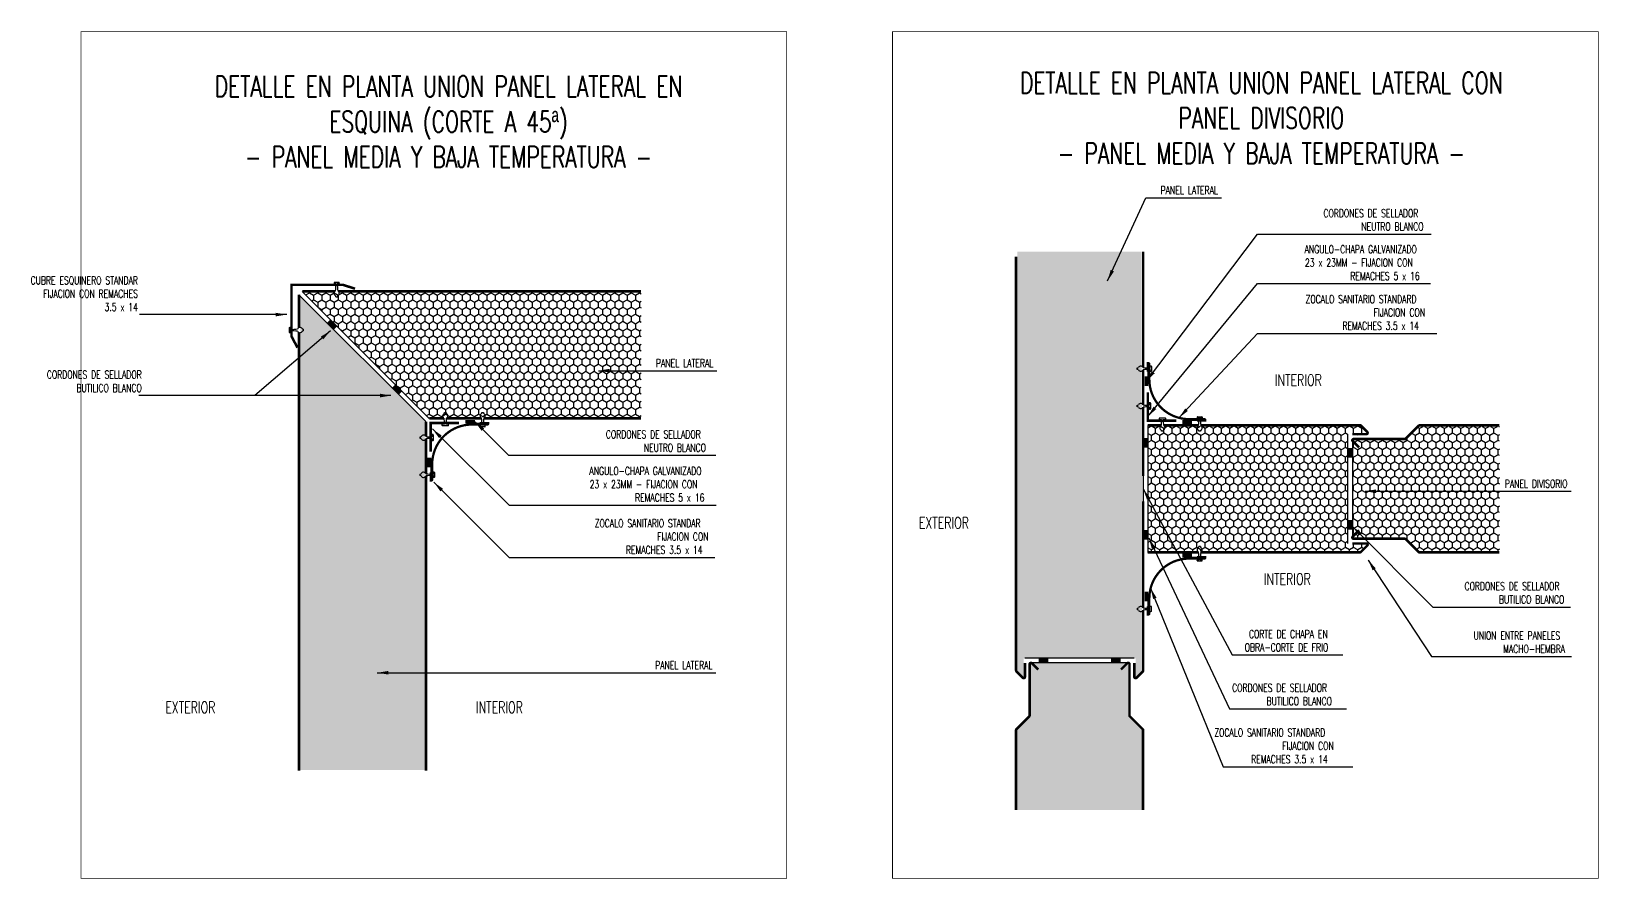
# Model space of a CAD drawing. Header units: millimetres. Extents: x -579 to 213, y -67 to 509.
# Drawn here: x -576.2 to -354.2, y 388.4 to 508.5 of the extents above; entities that cross this region are included whole.
import ezdxf

# ---------------------------------------------------------------- set-up
doc = ezdxf.new("R2010")
doc.units = ezdxf.units.MM
doc.header["$LTSCALE"] = 0.1
for name, color, linetype in [('D-01', 1, 'Continuous'), ('D-CUADRO', 252, 'Continuous'), ('D-GRIS', 252, 'Continuous'), ('D-TXT', 7, 'Continuous'), ('DC-AUXILIAR', 8, 'Continuous'), ('DC-TEXTO', 7, 'Continuous'), ('DC-VISTAS', 7, 'Continuous')]:
    doc.layers.add(name, color=color, linetype=linetype)
doc.styles.add('ROMANS', font='romans.shx', dxfattribs={"width": 0.7})
doc.dimstyles.new('FLECHAS-DET-1-5', dxfattribs={"dimscale": 0.035, "dimtxt": 180, "dimasz": 250, "dimexe": 50, "dimexo": 200, "dimgap": 80, "dimtad": 1, "dimdec": 3, "dimzin": 0, "dimdsep": 46, "dimtxsty": 'ROMANS', "dimblk1": 'OBLIQUE', "dimblk2": 'OBLIQUE', "dimsah": 1, "dimcen": 0.09, "dimdle": 20, "dimclrd": 256, "dimclre": 8, "dimclrt": 7, "dimadec": 0, "dimazin": 0, "dimtfac": 1, "dimtdec": 3, "dimtmove": 1, "dimatfit": 1, "dimfxl": 1, "dimtolj": 1, "dimtzin": 0, "dimarcsym": 0})
pattern_1 = [(90, (1752.920879902822, -703.2785085791546), (-3.247595249999998, 5.625000000000001), [3.75, -7.5]), (210, (1752.920879902822, -703.2785085791546), (-3.24759527128747, -5.624999987709673), [3.749999999999994, -7.499999999999988]), (150, (1752.920879902822, -703.2785085791546), (-6.495190521287468, 1.229032768030518e-08), [-7.5, 3.75])]

# ---------------------------------------------------------------- blocks, each defined once
blk = doc.blocks.new('_OBLIQUE')
at = {"color": 0, "linetype": 'ByBlock'}
blk.add_line((-0.5, -0.5), (0.5, 0.5), dxfattribs=at)
blk = doc.blocks.new('DETALLE CAM3')
at = {"layer": 'D-GRIS'}
h = blk.add_hatch(dxfattribs=at)
h.set_pattern_fill('HONEY', color=256, scale=30, angle=-1.272221872585407e-14, style=0)
h.set_pattern_definition([(360, (-200.5205312298547, -2373.596431217738), (5.625000000000001, 3.247595249999998), [3.75, -7.5]), (120, (-200.5205312298547, -2373.596431217738), (-5.624999987709673, 3.247595271287469), [3.749999999999997, -7.499999999999995]), (59.99999999999997, (-200.5205312298547, -2373.596431217738), (1.22903272826026e-08, 6.495190521287468), [-7.5, 3.75])])
edge = h.paths.add_edge_path()
edge.add_line((103.846343112042, -163.267920672486), (103.8467993986508, -492.9461871095408))
edge.add_line((103.8467993986508, -492.9461871095408), (108.8467993985926, -497.9461871096718))
edge.add_line((108.846799398578, -497.9461871096718), (108.846799398578, -483.2461871096601))
edge.add_line((108.8467993985926, -483.2461871096747), (196.9229198662017, -483.2461871096747))
edge.add_line((196.9229198662017, -483.2461871096747), (196.9229198662017, -497.9461871096718))
edge.add_line((196.9229198662017, -497.9461871096572), (201.9229198661435, -492.9461871095554))
edge.add_arc((202.9229198297637, -492.9461870944068), 0.9999999636265217, 180.000000868586, 180.0261441591056)
edge.add_line((201.9229199702334, -492.9466433960332), (201.7724715785537, -163.2232382862857))
edge.add_line((201.7724715785537, -163.2232382862711), (103.8463431120274, -163.267920672486))
edge = h.paths.add_edge_path()
edge.add_line((103.8087391649117, -602.7087660208052), (103.8087391649117, -539.8604006723907))
edge.add_line((103.8087391649117, -539.8604006723907), (113.9606168564444, -529.7085229802905))
edge.add_arc((112.5464032940311, -528.2943094179499), 2.000000000004317, 315.0000000015694, 360.0000000005276)
edge.add_arc((113.5464032940311, -528.2943094164365), 1, 359.999437431184, 359.99999991447413, ccw=False)
edge.add_line((114.5464032939874, -528.294319235123), (114.546799398546, -487.9461969268449))
edge.add_arc((114.5468029804417, -487.946196926874), 3.581900330291895e-06, 40.09026514647752, 179.9994362571904, ccw=False)
edge.add_arc((114.9293179866747, -487.4461884500778), 0.6295409468256441, 52.58274250267863, 232.5834659225348, ccw=False)
edge.add_line((115.3118365657231, -486.9461871096572), (190.3056417640857, -486.9461871096572))
edge.add_arc((190.4200829553686, -487.8465275246125), 0.9075845134507469, -44.20504855215228, 97.24395189400491, ccw=False)
edge.add_line((191.0706841650338, -488.4793211047216), (191.0710750358214, -528.294319235123))
edge.add_arc((193.0710987371224, -528.2942996005294), 2.000023701391655, 180.00056248263, 224.9994375147206)
edge.add_arc((192.363968257758, -529.0014162023143), 1.000000000000008, 224.9994372559696, 224.999999739258)
edge.add_line((191.6568614733499, -529.7085229802759), (201.8087391648826, -539.8604006723762))
edge.add_line((201.8087391648971, -539.8604006723762), (201.8087391649117, -602.7087660208198))
edge.add_line((201.8087391649117, -602.7087660208052), (103.8087391649117, -602.7087660208052))
h = blk.add_hatch(dxfattribs=at)
h.set_pattern_fill('HONEY', color=256, scale=30, angle=89.99999999999999, style=0)
h.set_pattern_definition(pattern_1)
h.paths.add_polyline_path([(206.5343663161568, -300.8736188962793), (206.5343663161568, -398.9111779506637), (373.54376431685, -398.9111779506637), (378.5437643169664, -393.9111779507219), (363.8437643169693, -393.9111779507219), (363.8437643169693, -305.8350574831128), (378.5437643169664, -305.8350574831128), (373.5437643435091, -300.8350575098301)])
h = blk.add_hatch(dxfattribs=at)
h.set_pattern_fill('HONEY', color=256, scale=30, angle=89.99999999999999, style=0)
h.set_pattern_definition(pattern_1)
edge = h.paths.add_edge_path()
edge.add_line((367.5437643169664, -311.6872984180517), (367.5437643169664, -388.2111779507394))
edge.add_line((367.5437643169664, -388.2111779507539), (408.8918964424176, -388.2115740553417))
edge.add_arc((408.8918768078386, -390.2115977566281), 2.000023701391427, 405.00092499495935, 449.9994375173569, ccw=False)
edge.add_line((410.3060842978105, -388.7973446033865), (410.3060863038938, -388.7973466094408))
edge.add_line((410.3060863038938, -388.7973466094408), (420.4579778796854, -398.9492381844028))
edge.add_line((420.4579778796854, -398.9492381844028), (483.3063432281144, -398.9492381844028))
edge.add_line((483.3063432281144, -398.9492381844028), (483.3063432281144, -300.9492381844028))
edge.add_line((483.3063432281144, -300.9492381844028), (420.4579778796854, -300.9492381844028))
edge.add_line((420.4579778796854, -300.9492381844028), (410.3060863038938, -311.1011297593649))
edge.add_line((410.3060863038938, -311.1011297593649), (410.3060842978105, -311.1011317654192))
edge.add_arc((408.8918768078386, -309.6868786121921), 2.00002370139181, 270.00056248264957, 314.9990750050406, ccw=False)
edge.add_line((408.8918964424176, -311.6869023134931), (367.5437643169664, -311.6872984180662))
edge.add_line((367.5437643169664, -311.6872984180517), (367.5437643169664, -388.2111779507394))
at = {"layer": 'D-01'}
for p, q in [((206.5994640096999, -299.9111779506637), (206.5994640096999, -399.9111779506637)), ((363.8437643169693, -306.8350574831128), (363.8437643169693, -392.9111779507219)), ((367.5437643169664, -311.6872984180517), (367.5437643169664, -388.2111779507539)), ((202.9103113914555, -339.8618524773045), (202.9118970921938, -359.8618524773045))]:
    blk.add_line(p, q, dxfattribs=at)
for points, const_width in [([(102.8467993986508, -492.9461871095408), (102.8467993986508, -167.1149125599767)], 2), ([(202.9103113914555, -163.2683767509587), (202.9103113914555, -254.3944239956908)], 2), ([(202.9103113914555, -256.1646573688193), (202.9103113914555, -283.8688692477589)], 2), ([(205.5582797977352, -268.8456554357834), (205.5582797977352, -261.2645765101769)], 3), ([(206.5343663161568, -273.8340398149011), (206.5343663161568, -296.2111779506666), (228.9730360529159, -296.2111779506666)], 2), ([(202.9103113914555, -285.5511473000369), (202.9103113914555, -339.8618524773045)], 2), ([(233.7893990553077, -297.2826407818937), (241.3704779809143, -297.2826407818937)], 3), ([(206.5343663161568, -299.8736188696347), (217.1132317944232, -299.8711762782185)], 2), ([(218.9242388257937, -299.8707581284397), (246.4953453140718, -299.8643921388428)], 2), ([(248.1668824211322, -299.8640061917685), (373.54376431685, -299.835057483171)], 2), ([(205.0400272966019, -309.9289179187907), (205.0400272966019, -317.5099968443973)], 3), ([(365.7260290594952, -317.6609157742931), (365.7260290594952, -325.2419946998997)], 3), ([(372.7890001379658, -317.3415575338876), (367.8392526695045, -312.3918100656009)], 2), ([(202.9118970921938, -359.8618524773045), (202.9188376075419, -443.6587144135991)], 2), ([(205.0400272966019, -389.8934379825222), (205.0400272966019, -382.3123590569156)], 3), ([(365.7260290594952, -382.085319659527), (365.7260290594952, -374.5042407339205)], 3), ([(372.7890001379658, -382.5569188349181), (367.8392526695045, -387.5066663032047)], 2), ([(367.5437643169664, -392.9111779507219), (378.5437643169664, -392.9111779507219)], 2), ([(379.2508710981585, -394.6182847319141), (374.2508710980421, -399.6182847318559)], 2), ([(246.440997559572, -399.9111779506637), (206.5343663161568, -399.9111779506637)], 2), ([(233.7893990553077, -402.5397151194337), (241.3704779809143, -402.5397151194337)], 3), ([(373.54376431685, -399.9111779506637), (248.224404492192, -399.9111779506637)], 2), ([(205.5202124094596, -430.976700465544), (205.5202124094596, -438.5577793911506)], 3), ([(202.9189840582351, -445.4268985861271), (202.9229198661435, -492.9461871095408)], 2), ([(108.1396926174004, -498.6532938908493), (103.1396926174586, -493.6532938907329)], 2), ([(109.8467993985926, -486.9461871096572), (109.8467993985926, -497.9461871096572)], 2), ([(120.2010585143964, -492.1914229306566), (115.2513110461098, -487.2416754621953)], 2), ([(120.6726576897729, -485.1284518522006), (128.2537366153795, -485.1284518522006)], 3), ([(185.0970615750214, -485.1284518522006), (177.5159826494003, -485.1284518522006)], 3), ([(185.4164198154124, -492.1914229306566), (190.366167283699, -487.2416754621953)], 2)]:
    blk.add_lwpolyline(points, dxfattribs=dict(at, const_width=const_width))
for points, const_width in [([(240.1343663161626, -295.011177950655), (240.1343663161626, -295.6111779506608), (246.1343663161626, -295.6111779506608), (246.1343663161626, -296.2111779506666), (251.812827285243, -296.2111779506666), (251.812827285243, -295.8611779506608, 0.414213562373095), (250.9628272852372, -295.011177950655), (238.9343663161656, -295.011177950655, -0.4142135623730951), (207.7343663161539, -263.8111779506725), (207.7343663161539, -251.7827169815718, 0.4142135623723994), (206.8843663161626, -250.9327169815805), (206.5343663161568, -250.9327169815659), (206.5343663161568, -256.6111779506608), (207.1343663161626, -256.6111779506608), (207.1343663161626, -262.6111779506608), (207.7343663161539, -262.6111779506608)], 1.8), ([(483.3063432281144, -299.9492381844028), (420.4579778796999, -299.9492381844028, 0.1989123673796433), (419.7508710985078, -300.2421314032107), (409.5989934064221, -310.3940090947434, -0.1989123673796434), (408.8918866252445, -310.6869023135367), (368.5437643169664, -310.6872984180808, 0.6996244044828371), (367.8997781891469, -312.4523355852288)], 2), ([(374.2508710980421, -300.1279507019789), (379.2508710981585, -305.1279507019207, -0.6681786379192787), (378.5437643169664, -306.8350574831128), (367.5437643169664, -306.8350574831128)], 2), ([(374.2508710980421, -300.1279507019789, 0.1989123673796641), (373.54376431685, -299.835057483171)], 2), ([(483.3063432281144, -399.9492381844028), (420.4579778796999, -399.9492381844028, -0.1989123673796433), (419.7508710985078, -399.6563449655949), (409.5989934064221, -389.5044672740622, 0.1989123673796434), (408.8918866252445, -389.2115740552834), (368.5437643169664, -389.2111779507248, -0.6996244044828371), (367.8997781891469, -387.4461407835769)], 2), ([(379.2508710981585, -394.6182847319141, 0.6681786379192785), (378.5437643169664, -392.9111779507219)], 2), ([(240.1343663161626, -404.8111779506579), (240.1343663161626, -404.2111779506666), (246.1343663161626, -404.2111779506666), (246.1343663161626, -403.6111779506608), (251.812827285243, -403.6111779506608), (251.812827285243, -403.9611779506666, -0.414213562373095), (250.9628272852372, -404.8111779506579), (238.9343663161656, -404.8111779506579, 0.4142135623730951), (207.7343663161539, -436.011177950655), (207.7343663161539, -448.0396389197412, -0.4142135623723994), (206.8843663161626, -448.8896389197324), (206.5343663161568, -448.889638919747), (206.5343663161568, -443.2111779506521), (207.1343663161626, -443.2111779506666), (207.1343663161626, -437.2111779506666), (207.7343663161539, -437.2111779506521)], 1.8), ([(102.8087391649117, -602.7087660208052), (102.8087391649117, -539.8604006723907, -0.1989123673796433), (103.1016323837196, -539.1532938911986), (113.2535100752377, -529.0014161991274, 0.1989123673796434), (113.5464032940311, -528.2943094179499), (113.5467993985897, -487.9461871096572, -0.6996244044828371), (115.3118365657231, -487.3022009818523)], 2), ([(102.8467993986508, -492.9461871095408, 0.1989123673796641), (103.1396926174586, -493.6532938907329)], 2), ([(202.8087391649117, -602.7087660208052), (202.8087391649117, -539.8604006723907, 0.1989123673796433), (202.5158459461038, -539.1532938911986), (192.3639682545711, -529.0014161991274, -0.1989123673796434), (192.0710750357778, -528.2943094179499), (192.0706789312192, -487.9461871096572, 0.6996244044828371), (190.3056417640857, -487.3022009818523)], 2), ([(202.6300266473356, -493.6532938907329), (197.6300266473938, -498.6532938908493, -0.6681786379192787), (195.9229198662017, -497.9461871096572), (195.9229198662017, -486.9461871096572)], 2), ([(202.6300266473356, -493.6532938907329, 0.1989123673796641), (202.9229198661435, -492.9461871095408)], 2), ([(108.1396926174004, -498.6532938908493, 0.6681786379192785), (109.8467993985926, -497.9461871096572)], 2)]:
    blk.add_lwpolyline(points, format="xyb", dxfattribs=dict(at, const_width=const_width))
at = {"layer": 'D-GRIS'}
for p, q in [((198.2622406784014, -255.9022013287321), (198.2622406784014, -254.6545406822551)), ((207.522102564408, -254.7795406822551), (208.0295482056629, -254.7795406822551)), ((207.522102564408, -255.7776691994367), (208.0295482056483, -255.7776691994367)), ((208.0295482056629, -253.4795406822521), (208.0295482056629, -254.7795406822551)), ((208.0295482056483, -255.7776691994367), (208.0295482056629, -257.079540682258)), ((209.3584411100694, -253.2795406822551), (208.8921415438474, -253.2795406822551)), ((209.3584411100694, -257.2795406822696), (208.8921415438474, -257.2795406822696)), ((209.5584411100665, -253.4795406822521), (209.5584411100665, -257.079540682258)), ((207.5483314031537, -282.4611779506666), (207.5483314031537, -284.0861779506666)), ((208.3812058609276, -282.2111779506666), (207.7983314031537, -282.2111779506521)), ((208.6312058609276, -282.4611779506666), (208.6312058609276, -286.9611779506666)), ((198.2736815371265, -285.3338385971291), (198.2736815371265, -284.0861779506666)), ((206.914024351596, -284.0861779506666), (207.5483314031537, -284.0861779506666)), ((206.914024351596, -285.3338385971291), (207.5483314031537, -285.3338385971291)), ((207.5483314031537, -285.3338385971291), (207.5483314031537, -286.9611779506666)), ((208.3812058609276, -287.2111779506666), (207.7983314031537, -287.2111779506666)), ((215.5343663161568, -294.3610890396229), (215.5343663161568, -294.9439634973968)), ((215.7843663161568, -294.1110890396229), (220.2843663161568, -294.1110890396229)), ((215.7843663161568, -295.1939634973968), (217.4093663161568, -295.1939634973968)), ((217.4093663161568, -295.8282705489545), (217.4093663161568, -295.1939634973968)), ((218.6570269626338, -295.1939634973968), (220.2843663161568, -295.1939634973968)), ((218.6570269626338, -295.8282705489545), (218.6570269626338, -295.1939634973968)), ((220.5343663161568, -294.3610890396229), (220.5343663161568, -294.9439634973968)), ((245.3326957862539, -293.4071516761904), (245.3326957862539, -293.873451242427)), ((245.532695786251, -293.2071516762079), (249.1326957862568, -293.2071516762079)), ((245.532695786251, -294.0734512424241), (246.8326957862539, -294.0734512424241)), ((247.8308243034355, -294.0734512424241), (249.1326957862568, -294.0734512424241)), ((249.3326957862539, -293.407151676205), (249.3326957862539, -293.873451242427)), ((218.6570269626338, -304.468613363424), (217.4093663161568, -304.468613363424)), ((247.9553564327309, -304.503352107873), (246.7076957862539, -304.503352107873)), ((245.3326957862539, -406.4152042251225), (245.3326957862539, -405.9489046589005)), ((245.532695786251, -405.7489046588888), (246.8326957862539, -405.7489046588888)), ((245.532695786251, -406.6152042251196), (249.1326957862568, -406.6152042251196)), ((247.9553564327309, -395.3190037934545), (246.7076957862539, -395.3190037934545)), ((247.8308243034355, -405.7489046588888), (249.1326957862568, -405.7489046588888)), ((249.3326957862539, -406.4152042251225), (249.3326957862539, -405.9489046589005)), ((198.2622406784014, -443.9201545725808), (198.2622406784014, -445.1678152190578)), ((207.522102564408, -444.0446867018762), (208.0295482056483, -444.0446867018762)), ((208.0295482056483, -444.0446867018762), (208.0295482056629, -442.7428152190695)), ((209.3584411100694, -442.5428152190578), (208.8921415438474, -442.5428152190578)), ((209.5584411100665, -446.3428152190608), (209.5584411100665, -442.7428152190695)), ((207.522102564408, -445.0428152190578), (208.0295482056629, -445.0428152190578)), ((208.0295482056629, -446.3428152190608), (208.0295482056629, -445.0428152190578)), ((209.3584411100694, -446.5428152190578), (208.8921415438474, -446.5428152190578))]:
    blk.add_line(p, q, dxfattribs=at)
for centre, radius, start, end in [((198.3256484910401, -253.4369292782211), 1.219261285351211, 267.0189821610122, 309.3028028405238), ((198.3256484910401, -257.119812732766), 1.219261285351211, 50.69719715947616, 92.98101783898778), ((200.9844902024654, -255.3399193974473), 2.116529381725285, 24.92336646041484, 153.0416079194025), ((200.9844902024654, -255.2168226135399), 2.116529381725285, 206.9583920805975, 335.0766335395851), ((209.9451627570254, -195.3877173375221), 59.42457879008651, 263.1067451422367, 268.1526895216271), ((209.9451627570254, -315.1713640270026), 59.42457879008651, 91.84731047837288, 96.89325485775679), ((208.8921415438401, -253.4795406822521), 0.2, 90, 180), ((208.8921415438401, -257.079540682258), 0.2, 180, 270), ((209.3584411100621, -253.4795406822521), 0.2, 0, 90), ((209.3584411100621, -257.079540682258), 0.2, 270, 0), ((200.9959310611905, -284.7715566658588), 2.116529381725285, 24.92336646041484, 153.0416079194025), ((207.7983314031464, -282.4611779506666), 0.25, 90, 180), ((208.3812058609203, -282.4611779506666), 0.25, 0, 90), ((198.3370893497652, -282.8685665466181), 1.219261285351211, 267.0189821610122, 309.3028028405238), ((198.3370893497652, -286.5514500011776), 1.219261285351211, 50.69719715947616, 92.98101783898778), ((200.9959310611905, -284.6484598819369), 2.116529381725285, 206.9583920805975, 335.0766335395851), ((206.5778910071406, -310.9604670482803), 25.62883281381651, 89.24851926292646, 98.42143695832883), ((206.5573125786634, -252.1810698881599), 31.9071020897986, 263.4458256205571, 270.6405628692896), ((207.7983314031464, -286.9611779506666), 0.25, 180, 270), ((208.3812058609203, -286.9611779506666), 0.25, 270, 0), ((215.7843663161495, -294.3610890396229), 0.25, 90, 180), ((215.7843663161495, -294.9439634973968), 0.25, 180, 270), ((185.5042582536428, -296.1849823218653), 31.9071020897986, 353.4458256205635, 0.6405628692830933), ((244.2836554137778, -296.1644038934027), 25.62883281381651, 179.2485192629264, 188.4214369592113), ((220.2843663161495, -294.3610890396229), 0.25, 0, 90), ((220.2843663161495, -294.9439634973968), 0.25, 270, 0), ((245.5326957862437, -293.4071516761904), 0.2, 90, 180), ((245.5326957862437, -293.873451242427), 0.2, 179.9999999991662, 270), ((193.7864819188273, -293.4461749451874), 53.04992253737917, 352.9551316580818, 359.3225037807237), ((301.42717130187, -293.3921104868931), 53.60067757783211, 180.7283303650193, 187.0303456312147), ((249.1326957862495, -293.407151676205), 0.2, 0, 90), ((249.1326957862495, -293.873451242427), 0.2, 270, 0), ((218.0947450313417, -301.7463638393527), 2.116529381725285, 114.9233664604148, 243.0416079195918), ((216.191754912101, -304.4052055507781), 1.219261285351211, 357.0189821610123, 39.30280284026445), ((219.8746383666605, -304.4052055507781), 1.219261285351211, 140.6971971597355, 182.9810178389878), ((217.9716482474198, -301.7463638393527), 2.116529381725285, 296.9583920804082, 65.07663353958517), ((247.3930745014388, -301.7811025838017), 2.116529381725285, 114.9233664604148, 243.0416079195918), ((245.4900843821981, -304.4399442952271), 1.219261285351211, 357.0189821610123, 39.30280284026445), ((249.1729678367576, -304.4399442952271), 1.219261285351211, 140.6971971597355, 182.9810178389878), ((247.2699777175314, -301.7811025838017), 2.116529381725285, 296.9583920804082, 65.07663353958517), ((247.3930745014388, -398.0412533175257), 2.116529381725285, 116.9583920804082, 245.0766335395851), ((245.5326957862437, -405.9489046589005), 0.2, 90, 180), ((245.5326957862437, -406.4152042251225), 0.2, 180, 270), ((245.4900843821981, -395.3824116060858), 1.219261285351211, 320.6971971597355, 2.981017838987795), ((193.7864819188273, -406.3761809561255), 53.04992253737917, 0.6774962192762525, 7.044868341918152), ((301.42717130187, -406.4302454144344), 53.60067757783211, 172.9696543687853, 179.2716696349807), ((249.1729678367576, -395.3824116060858), 1.219261285351211, 177.0189821610122, 219.3028028402645), ((247.2699777175314, -398.0412533175257), 2.116529381725285, 294.9233664604149, 63.0416079195918), ((249.1326957862495, -405.9489046589005), 0.2, 0, 90), ((249.1326957862495, -406.4152042251225), 0.2, 270, 359.9999999991662), ((198.3256484910401, -442.7025431685469), 1.219261285351211, 267.0189821610122, 309.3028028405238), ((200.9844902024654, -444.605533287773), 2.116529381725285, 24.92336646041484, 153.0416079194025), ((209.9451627570254, -384.6509918743103), 59.42457879008651, 263.1067451422367, 268.1526895216271), ((208.8921415438401, -442.7428152190695), 0.2, 90, 180), ((209.3584411100621, -442.7428152190695), 0.2, 0, 90), ((198.3256484910401, -446.3854266231064), 1.219261285351211, 50.69719715947616, 92.98101783898778), ((200.9844902024654, -444.4824365038656), 2.116529381725285, 206.9583920805975, 335.0766335395851), ((209.9451627570254, -504.4346385638054), 59.42457879008651, 91.84731047837288, 96.89325485775679), ((208.8921415438401, -446.3428152190608), 0.2, 180, 270), ((209.3584411100621, -446.3428152190608), 0.2, 270, 0)]:
    blk.add_arc(centre, radius, start, end, dxfattribs=at)
at = {"layer": 'DC-AUXILIAR'}
for p, q in [((195.9229198662017, -483.2461871096747), (109.8467993985926, -483.2461871096747)), ((191.0706789312483, -486.9461871096572), (114.5467993985606, -486.9461871096572))]:
    blk.add_line(p, q, dxfattribs=at)
at = {"layer": 'DC-VISTAS'}
for p, q in [((371.2437643169635, -307.8350574831128), (371.2459905659291, -307.8350574831128)), ((194.9229198662017, -490.6461871096689), (194.9229198662017, -490.6484133586345))]:
    blk.add_line(p, q, dxfattribs=at)
at = {"layer": 'DC-VISTAS', "const_width": 2}
for points in [[(102.8467993986508, -387.5590250440581), (102.8467993986508, -197.2427655927603)], [(102.8467993986508, -231.9750207018659), (102.8467993986508, -339.9111779506637)]]:
    blk.add_lwpolyline(points, dxfattribs=at)
blk.add_lwpolyline([(373.54376431685, -399.9111779506637, 0.1989123673796641), (374.2508710980421, -399.6182847318559)], format="xyb", dxfattribs=at)
at = {"layer": 'D-TXT', "style": 'ROMANS'}
for s, insert, char_height, attachment_point in [('PANEL LATERAL', (216.6208788253373, -117.9639299476656), 6.300000000000001, 7), ('\\pi-83.79;CORDONES DE SELLADOR\\P\\pi-53.97;NEUTRO BLANCO', (428.5905246789773, -146.5412867166996), 6.300000000000001, 7), ('\\pi-98.28;ANGULO-CHAPA GALVANIZADO\\P\\pi-98.07;23 x 23MM - FIJACION CON \\P\\pi-62.37;REMACHES 5 x 16', (428.2779930656327, -185.4581603042715), 6.300000000000001, 7), ('\\pi-97.86;ZOCALO SANITARIO STANDARD\\P\\pi-44.31;FIJACION CON \\P\\pi-68.88;REMACHES 3.5 x 14', (428.5905246789773, -224.6868808790713), 6.300000000000001, 7), ('INTERIOR', (306.4879738733528, -259.8262604008486), 9, 1), ('PANEL DIVISORIO', (487.5595398320313, -349.0086656257189), 6.300000000000001, 7), ('EXTERIOR', (26.30488242587012, -372.2343261086497), 9, 1), ('INTERIOR', (297.8202964651812, -416.4488750399031), 9, 1), ('\\pi-83.79;CORDONES DE SELLADOR \\P\\pi-56.7;BUTILICO BLANCO', (539.6651202784526, -440.1944630482611), 6.300000000000001, 7), ('\\pi-70.56;CORTE DE CHAPA EN\\P\\pi-73.92;OBRA-CORTE DE FRIO', (356.7222243267317, -477.9056121007014), 6.300000000000001, 7), ('\\pi-76.44;UNION ENTRE PANELES\\P\\pi-53.13;MACHO-HEMBRA', (539.352588665108, -479.111336635833), 6.300000000000001, 7), ('\\pi-83.79;CORDONES DE SELLADOR \\P\\pi-56.7;BUTILICO BLANCO', (356.7222243267317, -520.2574296571546), 6.300000000000001, 7), ('\\pi-97.86;ZOCALO SANITARIO STANDARD\\P\\pi-44.31;FIJACION CON \\P\\pi-68.88;REMACHES 3.5 x 14', (356.7222243267317, -566.0109966570307), 6.300000000000001, 7)]:
    blk.add_mtext(s, dxfattribs=dict(at, insert=insert, char_height=char_height, attachment_point=attachment_point))
at = {"layer": 'D-01', "annotation_type": 0, "has_hookline": 1, "hookline_direction": 0}
for points, text_width in [([(174.9278075126733, -186.0233604161912), (205.0708788253373, -120.7639299476656), (213.8208788253373, -120.7639299476656)], 50.19000000000002), ([(205.5582797977352, -265.0551159729802), (292.8286845946079, -149.3412033886524), (345.17780151856, -149.3412867166996)], 83.78999999999996), ([(206.5343663161568, -292.9220055209879), (292.8286168141369, -188.2536005457622), (330.2512552110074, -188.2575432481236)], 98.28000000000006), ([(231.0639041671404, -294.0021670957793), (292.8286168141369, -227.4834667322974), (335.5446278802838, -227.4865185246124)], 97.86000000000003), ([(202.9111042418247, -349.8618524773045), (272.8392654677102, -480.7021979539276), (285.6054720914908, -480.7056121007014)], 73.92000000000003), ([(377.4959995274496, -351.8026418039952), (440.5720876084545, -351.8041058672096), (484.7595398320313, -351.8086656257189)], 54.39000000000001), ([(367.5437643169664, -379.471344018937), (430.965851923904, -442.9944247006641), (454.9793119005789, -442.9944630482611)], 83.78999999999996), ([(207.2067031179561, -388.3600099985778), (270.7830157744631, -523.056950262311), (278.5794276620172, -523.0569952177505)], 83.78999999999996), ([(379.9041080946647, -405.9448458231199), (429.8062891059183, -481.9091480383357), (463.0552642102684, -481.911336635833)], 76.44000000000003), ([(208.7644266960726, -428.0604079678159), (265.921665449134, -568.8092895836452), (269.5909893211474, -568.8093800519136)], 97.86000000000003)]:
    blk.add_leader(points, dimstyle='FLECHAS-DET-1-5', override={"dimgap": 80, "dimtad": 1}, dxfattribs=dict(at, text_width=text_width))
blk = doc.blocks.new('DETALLE 3')
at = {"layer": 'D-GRIS'}
h = blk.add_hatch(dxfattribs=at)
h.set_pattern_fill('HONEY', color=256, scale=30, angle=-90.00000000000001, style=0)
h.set_pattern_definition([(5.70302340283418e-13, (-147.0830560942945, 2486.81424413271), (5.625000000000033, -3.247595249999944), [3.75, -7.5]), (240.0000000000006, (-147.0830560942945, 2486.81424413271), (-5.624999987709641, -3.247595271287524), [3.75, -7.5]), (300.0000000000006, (-147.0830560942945, 2486.81424413271), (1.229039034266861e-08, -6.495190521287468), [-7.5, 3.75])])
h.paths.add_polyline_path([(155.528904111161, -117.8381656389755), (155.5423410305266, -491.2063291295707), (253.5423410305266, -491.2063291295707), (253.5213339498277, -215.8305954776424)])
h = blk.add_hatch(dxfattribs=at)
h.set_pattern_fill('HONEY', color=256, scale=30, angle=-90.00000000000001, style=0)
h.set_pattern_definition([(270, (-2446.524793604021, 187.37250662296), (3.247595249999999, -5.625000000000001), [3.75, -7.5]), (29.99999999999998, (-2446.524793604021, 187.37250662296), (3.247595271287469, 5.624999987709673), [3.75, -7.5]), (329.9999999999999, (-2446.524793604021, 187.37250662296), (6.495190521287468, -1.229032688490002e-08), [-7.5, 3.75])])
h.paths.add_polyline_path([(158.1276161676665, -115.2394535824702), (423.9254523211712, -115.2528905018333), (423.9254523211712, -213.2528905018333), (256.1200460063342, -213.2318834211361)])
at = {"layer": 'D-01'}
for p, q in [((254.5406257861941, -216.8674703478923), (154.5406257861941, -116.8674703478932)), ((157.1410530870289, -114.2528905018333), (257.1410530870307, -214.2528905018333))]:
    blk.add_line(p, q, dxfattribs=at)
for points, const_width in [([(198.7269833720989, -112.1714741696959), (189.2206001961454, -109.1460040584981), (148.7263851906728, -109.1460040584991), (148.7263851906728, -149.7572817274832), (153.4045048472435, -158.5955619040111)], 2), ([(154.5406257861941, -116.8674703478932), (154.5406257861941, -142.8432400563233)], 2), ([(157.1410530870294, -114.2528905018333), (182.8698195486504, -114.2528905018333)], 2), ([(185.6088546713113, -114.2528905018333), (423.9254523211712, -114.2528905018333)], 2), ([(154.5406257861941, -146.6336773687499), (154.5406257861941, -491.5816387906211)], 2), ([(177.9478260488218, -137.6721026985311), (183.3084583658288, -143.0327350155382)], 3), ([(234.2755411828775, -194.4312963472527), (228.9149088658701, -189.0706640302452)], 3), ([(254.5406257861941, -228.446421900167), (254.5406257861941, -216.8674703478923)], 2), ([(257.1410530870312, -214.2528905018333), (268.8471255110012, -214.2528905018333)], 2), ([(280.6177639219504, -217.9404574193408), (258.240625786194, -217.9404574193394), (258.240625786193, -240.3791271561064)], 2), ([(270.7068838232735, -214.2528905018333), (298.2795397200348, -214.2528905018333)], 2), ([(285.6061483010776, -216.9643709009244), (293.1872272266851, -216.9643709009244)], 3), ([(300.0649863891522, -214.2528905018333), (423.9254523211712, -214.2528905018333)], 2), ([(254.5406257861941, -257.8470886627551), (254.5406257861941, -230.3362703142313)], 2), ([(257.1691629549568, -245.195490158494), (257.1691629549568, -252.7765690841015)], 3), ([(254.5406257861941, -491.5816387906211), (254.5406257861941, -259.6304955953764)], 2)]:
    blk.add_lwpolyline(points, dxfattribs=dict(at, const_width=const_width))
at = {"layer": 'D-01', "const_width": 1.8}
blk.add_lwpolyline([(259.440625786192, -251.5404574193429), (258.8406257861925, -251.5404574193429), (258.8406257861925, -257.5404574193429), (258.2406257861921, -257.5404574193429), (258.2406257861912, -263.2189183884248), (258.5906257861925, -263.2189183884248, 0.414213562373095), (259.4406257861929, -262.3689183884247), (259.440625786192, -250.340457419343, -0.4142135623730951), (290.64062578619, -219.1404574193431), (302.669086755277, -219.1404574193418, 0.4142135623723994), (303.5190867552765, -218.2904574193437), (303.5190867552783, -217.9404574193418), (297.8406257861898, -217.9404574193419), (297.8406257861907, -218.5404574193429), (291.8406257861907, -218.5404574193429), (291.8406257861898, -219.1404574193429)], format="xyb", dxfattribs=at)
at = {"layer": 'D-GRIS'}
for p, q in [((182.2210174730117, -107.4424960300031), (182.2219804104852, -107.908794601963)), ((186.0205963581084, -107.2346492211913), (182.4206040341824, -107.242083444069)), ((183.7242617033371, -108.1056927179228), (182.4223929964191, -108.1083811631323)), ((186.0223853203479, -108.1009469402546), (184.7223880922629, -108.1036315207383)), ((186.2210089440432, -107.4342357823597), (186.2219718815177, -107.9005343543193)), ((183.6212682305822, -118.5358285108422), (184.8689262167391, -118.5332520143644)), ((146.7696753328237, -142.95728556552), (146.7771095557018, -146.5572778894465)), ((146.9692618939916, -142.7568729795856), (147.4355604659522, -142.7559100421107)), ((146.9775221416348, -146.7568644506172), (147.4438207135954, -146.7559015131436)), ((147.635973051887, -142.9554966032805), (147.6386576323712, -144.2554938313664)), ((147.6407188295552, -145.2536202202922), (147.6434072747652, -146.5554889272092)), ((158.0708546224741, -145.3566136930466), (158.0682781259966, -144.1089557068898)), ((269.1179651397233, -209.6797726403107), (270.3656257861958, -209.6797726403107)), ((298.5496024081231, -209.668331781585), (299.7972630545946, -209.668331781585)), ((269.1179651397233, -218.9544225063351), (267.490625786194, -218.9544225063374)), ((271.9906257861949, -220.0372969641167), (267.490625786194, -220.0372969641167)), ((269.1179651397233, -218.3201154547801), (269.1179651397233, -218.9544225063351)), ((270.3656257861958, -218.3201154547801), (270.3656257861958, -218.9544225063374)), ((271.9906257861967, -218.9544225063374), (270.3656257861958, -218.9544225063374)), ((272.2406257861958, -219.7872969641181), (272.2406257861976, -219.2044225063383)), ((297.1722630545928, -220.7645322132525), (297.1722630545928, -220.2982326470287)), ((298.6741345374166, -219.4356393088396), (297.3722630545935, -219.4356393088414)), ((300.9722630545939, -220.9645322132532), (297.3722630545935, -220.9645322132532)), ((298.6741345374166, -218.9281936675956), (298.6741345374166, -219.4356393088396)), ((299.6722630545946, -218.9281936675956), (299.6722630545946, -219.4356393088414)), ((300.9722630545957, -219.4356393088414), (299.6722630545946, -219.4356393088414)), ((301.1722630545946, -220.7645322132543), (301.1722630545964, -220.2982326470305)), ((249.9831903734294, -230.0631180658119), (249.9831903734294, -228.8154574193394)), ((258.6235331878988, -228.8154574193394), (259.2578402394556, -228.8154574193394)), ((258.6235331878988, -230.0631180658119), (259.2578402394538, -230.0631180658119)), ((259.2578402394556, -227.190457419338), (259.2578402394556, -228.8154574193394)), ((259.2578402394538, -230.0631180658119), (259.2578402394556, -231.6904574193408)), ((260.0907146972368, -226.9404574193394), (259.5078402394565, -226.9404574193371)), ((260.090714697234, -231.9404574193417), (259.5078402394547, -231.9404574193417)), ((260.3407146972349, -227.1904574193403), (260.3407146972349, -231.6904574193408)), ((249.948451628984, -259.3614475359117), (249.948451628984, -258.1137868894393)), ((260.3783524944283, -256.9387868894386), (260.3783524944283, -258.2387868894397)), ((261.0446520606538, -256.7387868894397), (260.57835249443, -256.7387868894379)), ((261.2446520606527, -256.9387868894405), (261.2446520606527, -260.5387868894408)), ((260.3783524944265, -259.2369154066177), (260.3783524944283, -260.5387868894408)), ((261.044652060652, -260.7387868894415), (260.5783524944281, -260.7387868894415))]:
    blk.add_line(p, q, dxfattribs=at)
for centre, radius, start, end in [((182.4210170465649, -107.4420830176209), 0.2, 90.11831941599603, 180.1183194157892), ((182.4219799840375, -107.9083815895809), 0.2, 180.1183194161019, 270.1183194159439), ((130.1266219744675, -107.5350331898977), 53.60067757783211, 353.0879737848091, 359.3899890508511), ((237.7671934879036, -107.3668128452604), 53.04992253737917, 180.7958156354319, 187.1631877578177), ((186.0210093704909, -107.4346487947415), 0.2, 0.1183194161018866, 90.11831941599603), ((186.0219723079663, -107.9009473667035), 0.2, 270.118319415996, 0.1183194162061068), ((184.3010238705792, -115.8121694417922), 2.116529381725285, 115.0416858766252, 243.1599273354186), ((182.4035284817237, -118.4749352763325), 1.219261285351211, 357.1373015767908, 39.4211222561835), ((186.0864040834804, -118.46732989399), 1.219261285351211, 140.8155165758074, 183.0993372552011), ((184.1779273491375, -115.8124236442717), 2.116529381725285, 297.0767114965709, 65.19495295536592), ((146.9696749063733, -142.9568725531381), 0.2, 90.11831941610023, 180.1183194159977), ((146.9771091292532, -146.5568648770646), 0.2, 180.1183194159977, 270.1183194157876), ((147.4359734783357, -142.9559096156632), 0.2, 0.1183194159976647, 90.11831941620449), ((147.4434077012129, -146.5559019395915), 0.2, 270.1183194161002, 0.1183194159455546), ((146.9018389568919, -91.2106884357255), 53.04992253737917, 270.7958156354344, 277.1631877578153), ((147.0700593015299, -198.8512599491615), 53.60067757783211, 83.08797378480928, 89.38998905085433), ((155.3474497559037, -144.7999545744911), 2.116529381725285, 27.07671149657267, 155.1949529553684), ((155.3471955534242, -144.6768580530498), 2.116529381725285, 205.0416858766245, 333.1599273354182), ((158.0023560056225, -142.8914778401491), 1.219261285351211, 230.8155165758075, 273.0993372551995), ((158.0099613879647, -146.5743534419058), 1.219261285351211, 87.13730157679252, 129.4211222561837), ((267.9003537356803, -209.7431804529534), 1.219261285351211, 320.6971971598114, 2.981017839203179), ((271.5832371902379, -209.7431804529534), 1.219261285351211, 177.0189821607968, 219.3028028401887), ((297.33199100408, -209.7317395942277), 1.219261285351211, 320.6971971598114, 2.981017839203179), ((301.0148744586368, -209.7317395942277), 1.219261285351211, 177.0189821607968, 219.3028028401887), ((269.8033438549164, -212.4020221643783), 2.116529381725285, 116.9583920805764, 245.0766335393703), ((243.491336688573, -217.9839821103288), 25.62883281381651, 359.2485192629265, 8.421436958697548), ((302.2707338486971, -217.9634036818625), 31.9071020897986, 173.4458256203013, 180.6405628690746), ((269.6802470710027, -212.4020221643783), 2.116529381725285, 294.9233664606297, 63.04160791942356), ((271.9906257861967, -219.204422506336), 0.25, 359.9999999998437, 90), ((271.9906257861949, -219.7872969641181), 0.25, 270, 359.9999999998958), ((299.2349811233153, -212.3905813056526), 2.116529381725285, 116.9583920805764, 245.0766335393703), ((297.3722630545935, -220.2982326470288), 0.2, 90.00000000005213, 179.9999999998958), ((297.3722630545935, -220.7645322132526), 0.2, 180.0000000002084, 270), ((239.2804397098525, -221.3512538602217), 59.42457879008651, 1.84731047799486, 6.893254857835441), ((359.064086399334, -221.3512538602217), 59.42457879008651, 173.1067451421646, 178.1526895220051), ((299.1118843394024, -212.3905813056526), 2.116529381725285, 294.9233664606297, 63.04160791942356), ((300.9722630545957, -220.2982326470288), 0.2, 359.9999999997916, 90), ((300.9722630545939, -220.7645322132544), 0.2, 270, 359.9999999998958), ((250.0465981860716, -227.597846015297), 1.219261285351211, 267.0189821607968, 309.3028028401902), ((250.0465981860716, -231.2807294698547), 1.219261285351211, 50.69719715980978, 92.98101783920315), ((252.7054398974969, -229.5008361345327), 2.116529381725285, 24.92336646063013, 153.0416079194236), ((252.7054398974969, -229.377739350619), 2.116529381725285, 206.9583920805764, 335.0766335393699), ((258.287399843447, -255.6897465169624), 25.62883281381651, 89.24851926292729, 98.42143695869649), ((258.2668214149808, -196.9103493568383), 31.9071020897986, 263.4458256203009, 270.6405628690746), ((259.5078402394547, -227.1904574193383), 0.25, 89.99999999984367, 180), ((259.5078402394547, -231.690457419341), 0.25, 180, 269.9999999998957), ((260.0907146972368, -227.1904574193405), 0.25, 0, 89.99999999989578), ((260.090714697234, -231.690457419341), 0.25, 270.0000000001563, 0), ((250.0118594416272, -256.8961754853971), 1.219261285351211, 267.0189821607968, 309.3028028401902), ((252.6707011530516, -258.7991656046324), 2.116529381725285, 24.92336646063013, 153.0416079194236), ((261.0056287916614, -205.1925730220123), 53.04992253737917, 262.9551316581812, 269.3225037805616), ((260.5783524944281, -256.9387868894386), 0.2, 89.99999999979156, 180), ((261.0446520606538, -256.9387868894405), 0.2, 0, 89.99999999989578), ((250.0118594416272, -260.5790589399548), 1.219261285351211, 50.69719715980978, 92.98101783920315), ((252.6707011530516, -258.6760688207186), 2.116529381725285, 206.9583920805764, 335.0766335393699), ((261.0596932499602, -312.8332624050601), 53.60067757783211, 90.72833036514221, 97.03034563118725), ((260.5783524944281, -260.5387868894408), 0.2, 180.0000000000521, 269.9999999998957), ((261.044652060652, -260.5387868894408), 0.2, 270.0000000002084, 0)]:
    blk.add_arc(centre, radius, start, end, dxfattribs=at)
at = {"layer": 'DC-TEXTO', "color": 2}
blk.add_line((47.2184990279984, -436.755656831368), (47.2184990279984, -436.755656831368), dxfattribs=at)
at = {"layer": 'DC-VISTAS'}
blk.add_line((267.240625786193, -219.7872969641158), (267.240625786193, -219.204422506336), dxfattribs=at)
for centre, start, end in [((267.490625786194, -219.204422506336), 90, 179.9999999998958), ((267.490625786194, -219.7872969641158), 180.0000000001563, 270)]:
    blk.add_arc(centre, 0.25, start, end, dxfattribs=at)
at = {"layer": 'D-TXT', "style": 'ROMANS'}
for s, insert, char_height, attachment_point in [('CUBRE ESQUINERO STANDAR\\PFIJACION CON REMACHES \\P3.5 x 14', (27.83575315652661, -129.7368678305568), 6.300000000000001, 9), ('PANEL LATERAL', (435.5999896141275, -173.9465391094274), 6.300000000000001, 7), ('CORDONES DE SELLADOR\\PBUTILICO BLANCO ', (30.80336079578228, -193.5105768239748), 6.300000000000001, 9), ('\\pi-83.79;CORDONES DE SELLADOR\\P\\pi-53.97;NEUTRO BLANCO', (479.9650198519798, -240.5242168689301), 6.300000000000001, 7), ('\\pi-98.28;ANGULO-CHAPA GALVANIZADO\\P\\pi-98.07;23 x 23MM - FIJACION CON \\P\\pi-62.37;REMACHES 5 x 16', (481.4784868415823, -279.8576108503536), 6.300000000000001, 7), ('\\pi-93.45;ZOCALO SANITARIO STANDAR\\P\\pi-44.31;FIJACION CON \\P\\pi-68.88;REMACHES 3.5 x 14', (480.8226239193423, -321.0667272324533), 6.300000000000001, 7), ('PANEL LATERAL', (434.9441266918875, -411.7894684028731), 6.300000000000001, 7), ('EXTERIOR', (49.36729023841144, -437.3212279853093), 9, 1), ('INTERIOR', (293.8439527052897, -437.3212279853093), 9, 1)]:
    blk.add_mtext(s, dxfattribs=dict(at, insert=insert, char_height=char_height, attachment_point=attachment_point))
at = {"layer": 'D-01', "annotation_type": 0, "has_hookline": 1}
for points, hookline_direction, text_width in [([(144.9050226079503, -132.5368678305568), (124.173285807849, -132.5368678305568)], 1, 94.71000000000006), ([(390.2699162309327, -176.7465391094274), (432.7999896141275, -176.7465391094274)], 0, 50.19000000000002), ([(227.0117977057671, -196.3105768239748), (112.8515042085896, -196.3105768239748)], 1, 83.78999999999996), ([(293.1872272266851, -216.9643709009244), (319.5644915227458, -243.3241335408864), (398.3647556873628, -243.3242168689301)], 0, 83.78999999999996), ([(259.6678759169081, -222.6330527637927), (319.9200782942917, -282.6532513728087), (384.1111658536202, -282.6549790081189)], 0, 98.28000000000006), ([(260.7987855296278, -264.5869858335353), (319.9200782942917, -323.8633130856926), (387.9717164332164, -323.8667272324533)], 0, 93.45000000000005), ([(216.2400101600788, -414.583444581155), (270.9836391314757, -414.5849086443661), (432.1441266918875, -414.5894684028731)], 0, 50.19000000000002)]:
    blk.add_leader(points, dimstyle='FLECHAS-DET-1-5', override={"dimgap": 80, "dimtad": 1}, dxfattribs=dict(at, hookline_direction=hookline_direction, text_width=text_width))
at = {"layer": 'D-01'}
blk.add_leader([(179.4060156345222, -145.2618057519374), (119.7480867000704, -196.3105768239748)], dimstyle='FLECHAS-DET-1-5', override={"dimgap": 80, "dimtad": 1}, dxfattribs=at)

msp = doc.modelspace()

# ---------------------------------------------------------------- linework, layer by layer
at = {"layer": 'D-CUADRO', "const_width": 0.1}
for points in [[(-569.2103268520196, 508.4666679413829), (-469.2103268520196, 508.4666679413829), (-469.2103268520196, 388.4666679413829), (-569.2103268520196, 388.4666679413829), (-569.2103268520196, 508.4666679413829)], [(-454.2103268520196, 508.4666679413829), (-354.2103268520196, 508.4666679413829), (-354.2103268520196, 388.4666679413829), (-454.2103268520196, 388.4666679413829), (-454.2103268520196, 508.4666679413829)]]:
    msp.add_lwpolyline(points, dxfattribs=at)

# ---------------------------------------------------------------- block references
for name, p, xscale, yscale, zscale in [('DETALLE CAM3', (-455.2145366671269, 506.6533158744896), 0.1799999999998364, 0.1799999999998364, 0.1799999999998364), ('DETALLE 3', (-566.1326364557483, 492.2280100279493, 0.001773376937913141), 0.1799999999998365, 0.1799999999998365, 0.1799999999998365)]:
    msp.add_blockref(name, p, dxfattribs=dict(xscale=xscale, yscale=yscale, zscale=zscale))

# ---------------------------------------------------------------- texts
at = {"layer": 'D-TXT', "char_height": 3, "attachment_point": 2, "style": 'ROMANS'}
for s, insert, width in [('DETALLE EN PLANTA UNION PANEL LATERAL EN ESQUINA (CORTE A 45ª) \\P- PANEL MEDIA Y BAJA TEMPERATURA -', (-517.1180188483714, 502.2251723977365, 0.001773376937913141), 75.24161773181368), ('DETALLE EN PLANTA UNION PANEL LATERAL CON PANEL DIVISORIO \\P- PANEL MEDIA Y BAJA TEMPERATURA -', (-401.9553760833722, 502.7234184545824), 75.00725639831512)]:
    msp.add_mtext(s, dxfattribs=dict(at, insert=insert, width=width))

doc.saveas('drawing.dxf')
